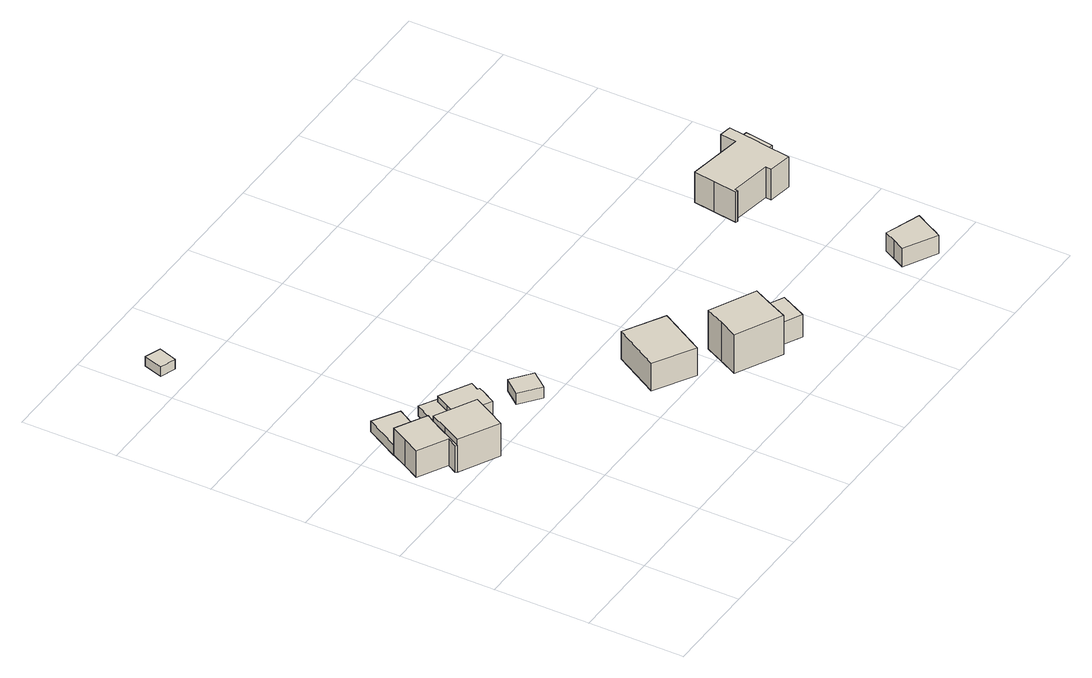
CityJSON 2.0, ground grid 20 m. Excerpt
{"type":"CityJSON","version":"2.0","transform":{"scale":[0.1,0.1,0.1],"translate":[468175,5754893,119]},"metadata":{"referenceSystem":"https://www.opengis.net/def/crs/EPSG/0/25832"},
"CityObjects":{
"building1":{"type":"Building","attributes":{"Gemeindeschluessel":"05711000","BezugspunktDach":"2000","function":"31001_1010","measuredHeight":9.58},"address":[{"country":"Germany","locality":"Bielefeld","thoroughfareNumber":"39","thoroughfareName":"Dalbkeweg"}],"geometry":[{"type":"Solid","lod":"1","boundaries":[[[[0,1,2,3,4,5,6,7,8,9]],[[10,11,12,13,14,15,16,17,18,19]],[[10,19,9,8]],[[11,10,8,7]],[[12,11,7,6]],[[13,12,6,5]],[[14,13,5,4]],[[15,14,4,3]],[[16,15,3,2]],[[17,16,2,1]],[[18,17,1,0]],[[19,18,0,9]]]]}]},
"building2":{"type":"Building","attributes":{"Gemeindeschluessel":"05711000","BezugspunktDach":"2000","function":"31001_1010","measuredHeight":9.68},"address":[{"country":"Germany","locality":"Bielefeld","thoroughfareNumber":"39","thoroughfareName":"Dalbkeweg"}],"geometry":[{"type":"Solid","lod":"1","boundaries":[[[[20,21,22,23,24,25]],[[26,27,28,29,30,31]],[[26,31,25,24]],[[27,26,24,23]],[[28,27,23,22]],[[29,28,22,21]],[[30,29,21,20]],[[31,30,20,25]]]]}]},
"building3":{"type":"Building","attributes":{"Gemeindeschluessel":"05711000","BezugspunktDach":"2000","function":"51009_1611","measuredHeight":2.41},"address":[{"country":"Germany"}],"geometry":[{"type":"Solid","lod":"1","boundaries":[[[[32,33,34,35,36,37]],[[38,39,40,41,42,43]],[[38,43,37,36]],[[39,38,36,35]],[[40,39,35,34]],[[41,40,34,33]],[[42,41,33,32]],[[43,42,32,37]]]]}]},
"building4":{"type":"Building","attributes":{"Gemeindeschluessel":"05711000","BezugspunktDach":"2000","function":"51009_1610","measuredHeight":2.31},"address":[{"country":"Germany"}],"geometry":[{"type":"Solid","lod":"1","boundaries":[[[[44,45,46,47,48,49]],[[50,51,52,53,54,55]],[[50,55,49,48]],[[51,50,48,47]],[[52,51,47,46]],[[53,52,46,45]],[[54,53,45,44]],[[55,54,44,49]]]]}]},
"building5":{"type":"Building","attributes":{"Gemeindeschluessel":"05711000","BezugspunktDach":"2000","function":"31001_2460","measuredHeight":5.73},"address":[{"country":"Germany","locality":"Bielefeld","thoroughfareNumber":"39","thoroughfareName":"Dalbkeweg"}],"geometry":[{"type":"Solid","lod":"1","boundaries":[[[[56,57,58,59,60,61,62,63]],[[64,50,65,66,67,68,69,70]],[[64,70,63,62]],[[50,64,62,61]],[[65,50,61,60]],[[66,65,60,59]],[[67,66,59,58]],[[68,67,58,57]],[[69,68,57,56]],[[70,69,56,63]]]]}]},
"building6":{"type":"Building","attributes":{"Gemeindeschluessel":"05711000","BezugspunktDach":"2000","function":"31001_9998","measuredHeight":2.51},"address":[{"country":"Germany","locality":"Bielefeld","thoroughfareNumber":"37","thoroughfareName":"Dalbkeweg"}],"geometry":[{"type":"Solid","lod":"1","boundaries":[[[[71,72,73,74]],[[75,76,77,78]],[[75,78,74,73]],[[76,75,73,72]],[[77,76,72,71]],[[78,77,71,74]]]]}]},
"building7":{"type":"Building","attributes":{"Gemeindeschluessel":"05711000","BezugspunktDach":"2000","function":"31001_9998","measuredHeight":2.92},"address":[{"country":"Germany","locality":"Bielefeld","thoroughfareNumber":"39","thoroughfareName":"Dalbkeweg"}],"geometry":[{"type":"Solid","lod":"1","boundaries":[[[[79,80,81,82]],[[83,84,85,86]],[[83,86,82,81]],[[84,83,81,80]],[[85,84,80,79]],[[86,85,79,82]]]]}]},
"building8":{"type":"Building","attributes":{"Gemeindeschluessel":"05711000","BezugspunktDach":"2000","function":"31001_1010","measuredHeight":9.38},"address":[{"country":"Germany","locality":"Bielefeld","thoroughfareNumber":"41","thoroughfareName":"Dalbkeweg"}],"geometry":[{"type":"Solid","lod":"1","boundaries":[[[[87,88,89,90]],[[91,92,93,94]],[[91,94,90,89]],[[92,91,89,88]],[[93,92,88,87]],[[94,93,87,90]]]]}]},
"building9":{"type":"Building","attributes":{"Gemeindeschluessel":"05711000","BezugspunktDach":"2000","function":"31001_1010","measuredHeight":11.79},"address":[{"country":"Germany","locality":"Bielefeld","thoroughfareNumber":"43","thoroughfareName":"Dalbkeweg"}],"geometry":[{"type":"Solid","lod":"1","boundaries":[[[[95,96,97,98,99,100]],[[101,102,103,104,105,106]],[[101,106,100,99]],[[102,101,99,98]],[[103,102,98,97]],[[104,103,97,96]],[[105,104,96,95]],[[106,105,95,100]]]]}]},
"building10":{"type":"Building","attributes":{"Gemeindeschluessel":"05711000","BezugspunktDach":"2000","function":"31001_9998","measuredHeight":5.13},"address":[{"country":"Germany","locality":"Bielefeld","thoroughfareNumber":"43","thoroughfareName":"Dalbkeweg"}],"geometry":[{"type":"Solid","lod":"1","boundaries":[[[[107,108,109,110]],[[111,112,113,114]],[[111,114,110,109]],[[112,111,109,108]],[[113,112,108,107]],[[114,113,107,110]]]]}]},
"building11":{"type":"Building","attributes":{"Gemeindeschluessel":"05711000","BezugspunktDach":"2000","function":"31001_1100","measuredHeight":5.66},"address":[{"country":"Germany","locality":"Bielefeld","thoroughfareNumber":"45","thoroughfareName":"Dalbkeweg"}],"geometry":[{"type":"Solid","lod":"1","boundaries":[[[[115,116,117,118,119,120,121]],[[122,123,124,125,126,127,128]],[[122,128,121,120]],[[123,122,120,119]],[[124,123,119,118]],[[125,124,118,117]],[[126,125,117,116]],[[127,126,116,115]],[[128,127,115,121]]]]}]},
"building12":{"type":"Building","attributes":{"Gemeindeschluessel":"05711000","function":"31001_1010"},"address":[{"country":"Germany","locality":"Bielefeld","thoroughfareNumber":"47a","thoroughfareName":"Dalbkeweg"}],"children":["building12-1","building12-2"]},
"building12-1":{"type":"BuildingPart","attributes":{"BezugspunktDach":"2000","measuredHeight":9.61},"parents":["building12"],"geometry":[{"type":"Solid","lod":"1","boundaries":[[[[129,130,131,132,133,134,135,136,137,138,139,140,141]],[[142,143,144,145,146,147,148,149,150,151,152,153,154]],[[142,154,141,140]],[[143,142,140,139]],[[144,143,139,138]],[[145,144,138,137]],[[146,145,137,136]],[[147,146,136,135]],[[148,147,135,134]],[[149,148,134,133]],[[150,149,133,132]],[[151,150,132,131]],[[152,151,131,130]],[[153,152,130,129]],[[154,153,129,141]]]]}]},
"building12-2":{"type":"BuildingPart","attributes":{"BezugspunktDach":"2000","measuredHeight":2.96},"parents":["building12"],"geometry":[{"type":"Solid","lod":"1","boundaries":[[[[155,156,157,158]],[[159,142,154,160]],[[159,160,158,157]],[[142,159,157,156]],[[154,142,156,155]],[[160,154,155,158]]]]}]}
},
"vertices":[
[96,525,82],[42,554,82],[23,519,82],[4,484,82],[64,451,82],[53,430,82],[56,428,82],[86,485,82],[96,502,82],[106,519,82],[96,502,21],[86,485,21],[56,428,21],[53,430,21],[64,451,21],[4,484,21],[23,519,21],[42,554,21],[96,525,21],[106,519,21],
[179,458,95],[96,502,95],[76,465,95],[56,428,95],[139,384,95],[159,421,95],[139,384,20],[56,428,20],[76,465,20],[96,502,20],[179,458,20],[159,421,20],
[117,561,43],[137,595,43],[83,627,43],[42,554,43],[96,525,43],[100,532,43],[96,525,19],[42,554,19],[83,627,19],[137,595,19],[117,561,19],[100,532,19],
[169,577,41],[149,542,41],[117,561,41],[100,532,41],[166,493,41],[203,557,41],[166,493,18],[100,532,18],[117,561,18],[149,542,18],[169,577,18],[203,557,18],
[256,497,55],[251,500,55],[261,517,55],[197,552,55],[181,522,55],[166,493,55],[234,457,55],[250,486,55],[234,457,18],[181,522,18],[197,552,18],[261,517,18],[251,500,18],[256,497,18],[250,486,18],
[47,1083,40],[34,1043,40],[67,1032,40],[80,1071,40],[67,1032,18],[34,1043,18],[47,1083,18],[80,1071,18],
[317,474,44],[289,439,44],[331,406,44],[359,441,44],[331,406,18],[289,439,18],[317,474,18],[359,441,18],
[507,345,79],[451,248,79],[534,200,79],[590,297,79],[534,200,16],[451,248,16],[507,345,16],[590,297,16],
[717,181,97],[622,228,97],[602,188,97],[582,149,97],[678,101,97],[697,141,97],[678,101,8],[582,149,8],[602,188,8],[622,228,8],[717,181,8],[697,141,8],
[717,181,57],[690,126,57],[743,99,57],[771,154,57],[743,99,6],[690,126,6],[717,181,6],[771,154,6],
[1091,35,57],[1108,66,57],[1033,92,57],[1020,67,57],[1007,42,57],[1075,5,57],[1082,17,57],[1075,5,15],[1007,42,15],[1020,67,15],[1033,92,15],[1108,66,15],[1091,35,15],[1082,17,15],
[1100,481,89],[1095,447,89],[979,465,89],[972,420,89],[965,370,89],[969,369,89],[970,374,89],[1057,361,89],[1055,348,89],[1105,340,89],[1114,399,89],[1117,417,89],[1126,477,89],[1117,417,19],[1114,399,19],[1105,340,19],[1055,348,19],[1057,361,19],[970,374,19],[969,369,19],[965,370,19],[972,420,19],[979,465,19],[1095,447,19],[1100,481,19],[1126,477,19],
[1126,477,49],[1117,417,49],[1165,410,49],[1174,470,49],[1165,410,19],[1174,470,19]
]}
